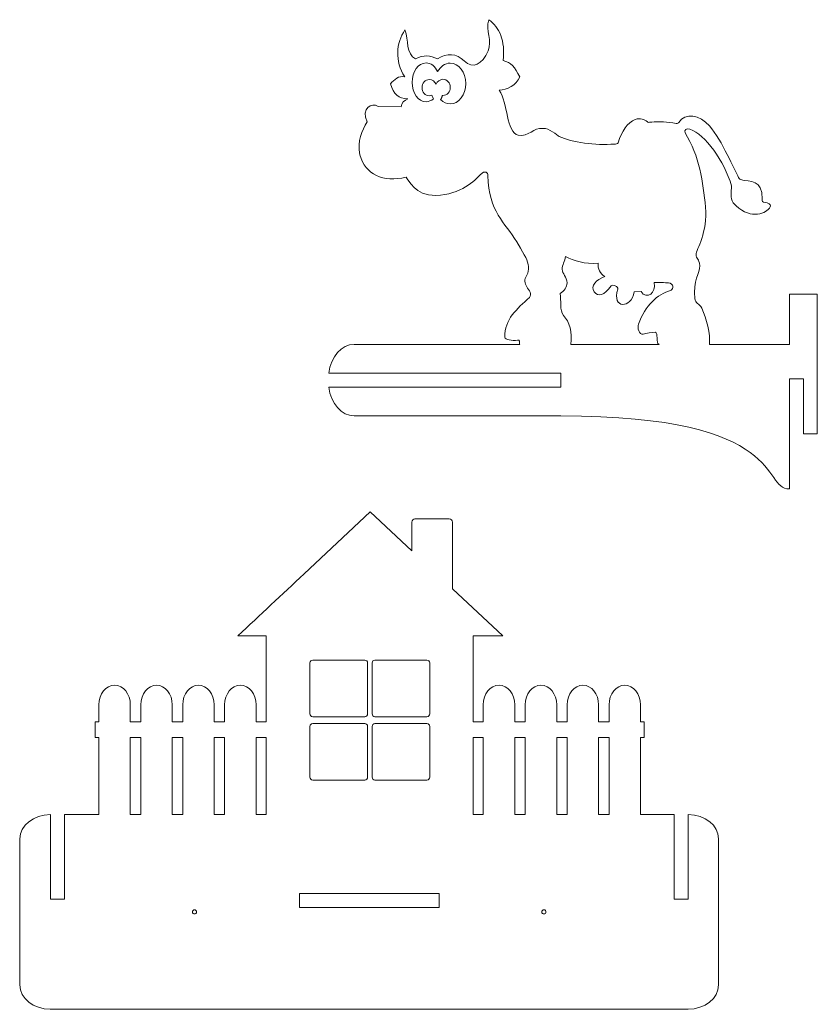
# Model space of a CAD drawing. Header units: millimetres. Extents: x -643 to 461, y -618 to 591.
# Drawn here: x -643 to -73, y -117 to 591 of the extents above; entities that cross this region are included whole.
import ezdxf

# ---------------------------------------------------------------- set-up
doc = ezdxf.new("R2010")
doc.units = ezdxf.units.MM
doc.header["$MEASUREMENT"] = 0
doc.layers.add('layer 1', color=7, linetype='Continuous')

msp = doc.modelspace()

# ---------------------------------------------------------------- linework, layer by layer
at = {"layer": 'layer 1', "color": 141, "lineweight": 9}
for points, knots in [([(-422.2766, 337.8353), (-420.5868, 349.5355), (-413.0919, 358.4214), (-404.1708, 358.4214), (-404.1708, 358.4214), (-404.1708, 358.4214), (-285.457, 358.4214), (-285.457, 358.4214), (-285.457, 358.4214), (-286.0891, 358.6561), (-285.8666, 359.9016), (-285.849, 360.7381), (-285.849, 360.7381), (-285.8393, 361.2142), (-286.2566, 361.5859), (-287.1093, 361.3952), (-287.1093, 361.3952), (-291.2962, 360.8394), (-296.0768, 361.8446), (-296.1652, 363.5618), (-296.1652, 363.5618), (-296.821, 376.2875), (-287.5277, 383.7595), (-278.6341, 392.0206), (-278.6341, 392.0206), (-277.6525, 392.9325), (-277.8225, 394.6088), (-278.0821, 395.6458), (-278.0821, 395.6458), (-279.7976, 398.2676), (-281.7518, 400.6277), (-281.9091, 403.6398), (-281.9091, 403.6398), (-282.0665, 406.6518), (-279.5953, 407.6417), (-279.3894, 412.3133), (-279.3894, 412.3133), (-279.1833, 416.9849), (-280.7295, 419.9314), (-285.133, 427.2615), (-285.133, 427.2615), (-285.133, 427.2615), (-287.7684, 431.6477), (-287.7684, 431.6477), (-287.7684, 431.6477), (-296.2762, 445.8083), (-307.6818, 453.0923), (-308.4221, 479.175), (-308.4221, 479.175), (-308.3365, 481.0009), (-310.1938, 483.503), (-313.8344, 479.7525), (-313.8344, 479.7525), (-317.475, 476.0019), (-327.5309, 465.5546), (-345.6796, 464.8788), (-345.6796, 464.8788), (-360.9096, 464.5242), (-364.774, 476.1844), (-366.9808, 477.9453), (-366.9808, 477.9453), (-383.2743, 474.1321), (-396.0842, 479.8041), (-399.9895, 493.9928), (-399.9895, 493.9928), (-401.8542, 504.1327), (-398.6213, 511.1749), (-394.8075, 517.5724), (-394.8075, 517.5724), (-399.373, 527.102), (-391.3744, 531.839), (-386.873, 528.6754), (-386.873, 528.6754), (-386.873, 528.6754), (-370.5109, 528.2826), (-370.5109, 528.2826), (-370.5109, 528.2826), (-370.1558, 531.308), (-368.1679, 532.925), (-365.6998, 533.9974), (-365.6998, 533.9974), (-372.4132, 534.2145), (-375.7714, 537.3996), (-378.0976, 544.8434), (-378.0976, 544.8434), (-375.6045, 547.7154), (-371.9501, 550.7815), (-367.9089, 549.8471), (-367.9089, 549.8471), (-375.1008, 561.0046), (-374.1328, 573.9755), (-367.725, 583.3201), (-367.725, 583.3201), (-365.2151, 576.1411), (-366.9797, 566.1125), (-360.1957, 562.5603), (-360.1957, 562.5603), (-354.6593, 565.669), (-349.3822, 565.2804), (-344.3641, 562.5603), (-344.3641, 562.5603), (-338.0455, 567.2874), (-330.4364, 566.4012), (-325.4082, 561.2565), (-325.4082, 561.2565), (-318.9921, 554.8188), (-312.3824, 558.8342), (-308.2892, 568.27), (-308.2892, 568.27), (-305.1481, 575.6454), (-310.0725, 582.8273), (-307.7702, 590.5898), (-307.7702, 590.5898), (-300.2431, 585.3308), (-295.8583, 575.8304), (-297.449, 561.3918), (-297.449, 561.3918), (-291.7556, 560.2112), (-289.0876, 556.941), (-285.5877, 549.7134), (-285.5877, 549.7134), (-287.9686, 543.6198), (-294.8835, 540.5054), (-300.2436, 540.2406), (-300.2436, 540.2406), (-293.9255, 531.0547), (-295.379, 510.2114), (-286.7294, 508.0204), (-286.7294, 508.0204), (-279.156, 506.6), (-275.6024, 513.8945), (-269.065, 512.8626), (-269.065, 512.8626), (-264.3498, 513.2053), (-259.1668, 507.9879), (-257.363, 507.1156), (-257.363, 507.1156), (-248.3173, 502.7394), (-231.4949, 500.7033), (-217.789, 501.6602), (-217.789, 501.6602), (-217.0912, 501.709), (-215.4608, 501.6993), (-215.1684, 502.6314), (-215.1684, 502.6314), (-212.6246, 510.7414), (-208.7217, 517.2431), (-202.9536, 519.3437), (-202.9536, 519.3437), (-199.6199, 520.5812), (-196.1871, 519.2185), (-194.3145, 517.6919), (-194.3145, 517.6919), (-194.0999, 517.517), (-193.9459, 517.3555), (-193.5955, 517.2173), (-193.5955, 517.2173), (-193.241, 517.1385), (-188.9981, 517.5896), (-188.6636, 517.6112), (-188.6636, 517.6112), (-186.9496, 517.722), (-179.614, 517.8028), (-173.7316, 516.4627), (-173.7316, 516.4627), (-172.6575, 516.26), (-172.0195, 516.7598), (-171.7691, 517.1676), (-171.7691, 517.1676), (-167.2117, 524.5845), (-157.0624, 522.7066), (-149.7194, 514.7711), (-149.7194, 514.7711), (-140.8403, 503.9186), (-131.8892, 483.2152), (-128.9736, 477.6571), (-128.9736, 477.6571), (-128.5248, 476.9445), (-128.3344, 476.4703), (-127.5632, 476.2595), (-127.5632, 476.2595), (-120.7078, 474.3878), (-111.9285, 476.8976), (-112.1074, 462.217), (-112.1074, 462.217), (-112.1141, 461.6678), (-112.286, 460.399), (-111.2193, 460.1475), (-111.2193, 460.1475), (-110.1524, 459.8961), (-106.7939, 459.4119), (-106.4009, 458.3327), (-106.4009, 458.3327), (-106.008, 457.2535), (-106.5686, 456.2354), (-106.9779, 455.7321), (-106.9779, 455.7321), (-110.7582, 451.0821), (-121.7492, 447.5829), (-132.945, 459.703), (-132.945, 459.703), (-135.2917, 463.085), (-134.1566, 467.5778), (-134.0692, 471.7542), (-134.0692, 471.7542), (-139.3261, 489.4741), (-152.7525, 508.6657), (-163.8904, 512.2991), (-163.8904, 512.2991), (-166.7806, 513.3128), (-167.7446, 511.7279), (-167.3198, 509.6808), (-167.3198, 509.6808), (-157.0016, 493.4086), (-154.4995, 474.3563), (-152.6876, 456.5857), (-152.6876, 456.5857), (-150.8756, 438.8151), (-159.4387, 425.9811), (-159.4331, 422.7103), (-159.4331, 422.7103), (-159.4272, 419.4397), (-157.1248, 419.8493), (-156.8453, 414.6926), (-156.8453, 414.6926), (-156.5658, 409.5359), (-161.8563, 403.9046), (-160.3411, 391.1632), (-160.3411, 391.1632), (-160.0041, 387.8074), (-157.0637, 387.7381), (-155.4205, 384.1968), (-155.4205, 384.1968), (-152.0623, 376.9609), (-149.0996, 365.881), (-149.8699, 358.4214), (-149.8699, 358.4214), (-149.8699, 358.4214), (-92.6614, 358.4214), (-92.6614, 358.4214), (-92.6614, 358.4214), (-92.6614, 358.4214), (-92.6614, 394.2055), (-92.6614, 394.2055), (-92.6614, 394.2055), (-92.6614, 394.2055), (-72.7646, 394.2055), (-72.7646, 394.2055), (-72.7646, 394.2055), (-72.7646, 394.2055), (-72.7646, 294.3487), (-72.7646, 294.3487), (-72.7646, 294.3487), (-72.7646, 294.3487), (-82.6683, 294.3487), (-82.6683, 294.3487), (-82.6683, 294.3487), (-82.6683, 294.3487), (-82.6683, 333.685), (-82.6683, 333.685), (-82.6683, 333.685), (-82.6683, 333.685), (-92.6682, 333.685), (-92.6682, 333.685), (-92.6682, 333.685), (-92.6682, 333.685), (-92.6682, 254.9792), (-92.6682, 254.9792), (-92.6682, 254.9792), (-113.2565, 254.9109), (-92.6682, 307.2494), (-256.1254, 307.2494), (-256.1254, 307.2494), (-256.1254, 307.2494), (-404.1708, 307.2494), (-404.1708, 307.2494), (-404.1708, 307.2494), (-413.0915, 307.2494), (-420.5864, 316.1353), (-422.2765, 327.8353), (-422.2765, 327.8353), (-422.2765, 327.8353), (-256.1254, 327.8353), (-256.1254, 327.8353), (-256.1254, 327.8353), (-256.1254, 327.8353), (-256.1254, 337.8353), (-256.1254, 337.8353), (-256.1254, 337.8353), (-256.1254, 337.8353), (-422.2766, 337.8353), (-422.2766, 337.8353)], [0, 0, 0, 0, 0.01351351, 0.01351351, 0.01351351, 0.01351351, 0.02702703, 0.02702703, 0.02702703, 0.02702703, 0.04054054, 0.04054054, 0.04054054, 0.04054054, 0.05405405, 0.05405405, 0.05405405, 0.05405405, 0.06756757, 0.06756757, 0.06756757, 0.06756757, 0.08108108, 0.08108108, 0.08108108, 0.08108108, 0.09459459, 0.09459459, 0.09459459, 0.09459459, 0.10810811, 0.10810811, 0.10810811, 0.10810811, 0.12162162, 0.12162162, 0.12162162, 0.12162162, 0.13513514, 0.13513514, 0.13513514, 0.13513514, 0.14864865, 0.14864865, 0.14864865, 0.14864865, 0.16216216, 0.16216216, 0.16216216, 0.16216216, 0.17567568, 0.17567568, 0.17567568, 0.17567568, 0.18918919, 0.18918919, 0.18918919, 0.18918919, 0.2027027, 0.2027027, 0.2027027, 0.2027027, 0.21621622, 0.21621622, 0.21621622, 0.21621622, 0.22972973, 0.22972973, 0.22972973, 0.22972973, 0.24324324, 0.24324324, 0.24324324, 0.24324324, 0.25675676, 0.25675676, 0.25675676, 0.25675676, 0.27027027, 0.27027027, 0.27027027, 0.27027027, 0.28378378, 0.28378378, 0.28378378, 0.28378378, 0.2972973, 0.2972973, 0.2972973, 0.2972973, 0.31081081, 0.31081081, 0.31081081, 0.31081081, 0.32432432, 0.32432432, 0.32432432, 0.32432432, 0.33783784, 0.33783784, 0.33783784, 0.33783784, 0.35135135, 0.35135135, 0.35135135, 0.35135135, 0.36486486, 0.36486486, 0.36486486, 0.36486486, 0.37837838, 0.37837838, 0.37837838, 0.37837838, 0.39189189, 0.39189189, 0.39189189, 0.39189189, 0.40540541, 0.40540541, 0.40540541, 0.40540541, 0.41891892, 0.41891892, 0.41891892, 0.41891892, 0.43243243, 0.43243243, 0.43243243, 0.43243243, 0.44594595, 0.44594595, 0.44594595, 0.44594595, 0.45945946, 0.45945946, 0.45945946, 0.45945946, 0.47297297, 0.47297297, 0.47297297, 0.47297297, 0.48648649, 0.48648649, 0.48648649, 0.48648649, 0.5, 0.5, 0.5, 0.5, 0.51351351, 0.51351351, 0.51351351, 0.51351351, 0.52702703, 0.52702703, 0.52702703, 0.52702703, 0.54054054, 0.54054054, 0.54054054, 0.54054054, 0.55405405, 0.55405405, 0.55405405, 0.55405405, 0.56756757, 0.56756757, 0.56756757, 0.56756757, 0.58108108, 0.58108108, 0.58108108, 0.58108108, 0.59459459, 0.59459459, 0.59459459, 0.59459459, 0.60810811, 0.60810811, 0.60810811, 0.60810811, 0.62162162, 0.62162162, 0.62162162, 0.62162162, 0.63513514, 0.63513514, 0.63513514, 0.63513514, 0.64864865, 0.64864865, 0.64864865, 0.64864865, 0.66216216, 0.66216216, 0.66216216, 0.66216216, 0.67567568, 0.67567568, 0.67567568, 0.67567568, 0.68918919, 0.68918919, 0.68918919, 0.68918919, 0.7027027, 0.7027027, 0.7027027, 0.7027027, 0.71621622, 0.71621622, 0.71621622, 0.71621622, 0.72972973, 0.72972973, 0.72972973, 0.72972973, 0.74324324, 0.74324324, 0.74324324, 0.74324324, 0.75675676, 0.75675676, 0.75675676, 0.75675676, 0.77027027, 0.77027027, 0.77027027, 0.77027027, 0.78378378, 0.78378378, 0.78378378, 0.78378378, 0.7972973, 0.7972973, 0.7972973, 0.7972973, 0.81081081, 0.81081081, 0.81081081, 0.81081081, 0.82432432, 0.82432432, 0.82432432, 0.82432432, 0.83783784, 0.83783784, 0.83783784, 0.83783784, 0.85135135, 0.85135135, 0.85135135, 0.85135135, 0.86486486, 0.86486486, 0.86486486, 0.86486486, 0.87837838, 0.87837838, 0.87837838, 0.87837838, 0.89189189, 0.89189189, 0.89189189, 0.89189189, 0.90540541, 0.90540541, 0.90540541, 0.90540541, 0.91891892, 0.91891892, 0.91891892, 0.91891892, 0.93243243, 0.93243243, 0.93243243, 0.93243243, 0.94594595, 0.94594595, 0.94594595, 0.94594595, 0.95945946, 0.95945946, 0.95945946, 0.95945946, 0.97297297, 0.97297297, 0.97297297, 0.97297297, 1, 1, 1, 1]), ([(-342.263, 533.51), (-340.3636, 531.5489), (-337.9719, 530.377), (-335.3661, 530.377), (-335.3661, 530.377), (-329.2128, 530.377), (-324.22, 536.9125), (-324.22, 544.9647), (-324.22, 544.9647), (-324.22, 553.0203), (-329.2128, 559.5525), (-335.3661, 559.5525), (-335.3661, 559.5525), (-339.0813, 559.5525), (-342.3706, 557.1728), (-344.3961, 553.5154), (-344.3961, 553.5154), (-346.1719, 557.255), (-349.2068, 559.7179), (-352.6528, 559.7179), (-352.6528, 559.7179), (-358.1251, 559.7179), (-362.56, 553.504), (-362.56, 545.8428), (-362.56, 545.8428), (-362.56, 538.1778), (-358.1251, 531.9642), (-352.6528, 531.9642), (-352.6528, 531.9642), (-350.701, 531.9642), (-348.8784, 532.7582), (-347.3466, 534.1228), (-347.3466, 534.1228), (-347.4868, 534.3894), (-347.6147, 534.649), (-347.729, 534.8861), (-347.729, 534.8861), (-347.729, 534.8861), (-347.7356, 534.8947), (-347.7356, 534.8947), (-347.7356, 534.8947), (-347.7356, 534.8947), (-347.8795, 535.1905), (-347.8795, 535.1905), (-347.8795, 535.1905), (-347.8795, 535.1905), (-347.8795, 535.192), (-347.8795, 535.192), (-347.8795, 535.192), (-347.8795, 535.192), (-347.8866, 535.2096), (-347.8866, 535.2096), (-347.8866, 535.2096), (-347.8866, 535.2096), (-347.8909, 535.2163), (-347.8909, 535.2163), (-347.8909, 535.2163), (-347.8909, 535.2163), (-347.9163, 535.2703), (-347.9163, 535.2703), (-347.9163, 535.2703), (-347.9163, 535.2703), (-347.9555, 535.3444), (-347.9555, 535.3444), (-347.9555, 535.3444), (-347.9555, 535.3444), (-347.9622, 535.3664), (-347.9622, 535.3664), (-347.9622, 535.3664), (-347.9622, 535.3664), (-347.9651, 535.3673), (-347.9651, 535.3673), (-347.9651, 535.3673), (-347.9651, 535.3673), (-347.9793, 535.3932), (-347.9793, 535.3932), (-347.9793, 535.3932), (-347.9793, 535.3932), (-347.9933, 535.4185), (-347.9933, 535.4185), (-347.9933, 535.4185), (-347.9933, 535.4185), (-348.0023, 535.4357), (-348.0023, 535.4357), (-348.0023, 535.4357), (-348.0023, 535.4357), (-348.011, 535.4557), (-348.011, 535.4557), (-348.011, 535.4557), (-348.011, 535.4557), (-348.0215, 535.4705), (-348.0215, 535.4705), (-348.0215, 535.4705), (-348.0215, 535.4705), (-348.0316, 535.4882), (-348.0316, 535.4882), (-348.0316, 535.4882), (-348.0316, 535.4882), (-348.0412, 535.5064), (-348.0412, 535.5064), (-348.0412, 535.5064), (-348.0412, 535.5064), (-348.0503, 535.5207), (-348.0503, 535.5207), (-348.0503, 535.5207), (-348.1242, 535.6575), (-348.2892, 536.0651), (-348.4956, 536.5957), (-348.4956, 536.5957), (-349.0434, 536.382), (-349.638, 536.2645), (-350.253, 536.2645), (-350.253, 536.2645), (-353.1619, 536.2645), (-355.5216, 538.855), (-355.5216, 542.0497), (-355.5216, 542.0497), (-355.5216, 545.2434), (-353.1619, 547.833), (-350.253, 547.833), (-350.253, 547.833), (-348.1114, 547.833), (-346.2683, 546.4317), (-345.442, 544.419), (-345.442, 544.419), (-344.6523, 546.5219), (-342.7697, 548.0003), (-340.5706, 548.0003), (-340.5706, 548.0003), (-337.6569, 548.0003), (-335.2953, 545.4093), (-335.2953, 542.2165), (-335.2953, 542.2165), (-335.2953, 539.0213), (-337.6569, 536.4327), (-340.5706, 536.4327), (-340.5706, 536.4327), (-340.7508, 536.4327), (-340.9329, 536.4437), (-341.1115, 536.4642), (-341.1115, 536.4642), (-341.1383, 536.2549), (-341.1574, 536.1196), (-341.1574, 536.101), (-341.1574, 536.101), (-341.1574, 536.101), (-341.1574, 536.0337), (-341.1574, 536.0337), (-341.1574, 536.0337), (-341.1574, 536.0337), (-341.1604, 536.0322), (-341.1604, 536.0322), (-341.1604, 536.0322), (-341.1604, 536.0322), (-341.1617, 535.969), (-341.1617, 535.969), (-341.1617, 535.969), (-341.1617, 535.969), (-341.1623, 535.9567), (-341.1623, 535.9567), (-341.1623, 535.9567), (-341.1623, 535.9567), (-341.1677, 535.8969), (-341.1677, 535.8969), (-341.1677, 535.8969), (-341.1677, 535.8969), (-341.169, 535.8821), (-341.169, 535.8821), (-341.169, 535.8821), (-341.169, 535.8821), (-341.1766, 535.8248), (-341.1766, 535.8248), (-341.1766, 535.8248), (-341.1766, 535.8248), (-341.1809, 535.8032), (-341.1809, 535.8032), (-341.1809, 535.8032), (-341.19, 535.7512), (-341.1962, 535.6976), (-341.2095, 535.6421), (-341.2095, 535.6421), (-341.2095, 535.6421), (-341.2106, 535.6364), (-341.2106, 535.6364), (-341.2106, 535.6364), (-341.2106, 535.6364), (-341.2298, 535.568), (-341.2298, 535.568), (-341.2298, 535.568), (-341.2298, 535.568), (-341.2298, 535.5607), (-341.2298, 535.5607), (-341.2298, 535.5607), (-341.2298, 535.5607), (-341.2387, 535.5207), (-341.2387, 535.5207), (-341.2387, 535.5207), (-341.2387, 535.5207), (-341.2717, 535.4041), (-341.2717, 535.4041), (-341.2717, 535.4041), (-341.2717, 535.4041), (-341.276, 535.3907), (-341.276, 535.3907), (-341.276, 535.3907), (-341.276, 535.3907), (-341.2846, 535.3645), (-341.2846, 535.3645), (-341.2846, 535.3645), (-341.2846, 535.3645), (-341.3028, 535.3062), (-341.3028, 535.3062), (-341.3028, 535.3062), (-341.3028, 535.3062), (-341.3099, 535.2818), (-341.3099, 535.2818), (-341.3099, 535.2818), (-341.3099, 535.2818), (-341.332, 535.2216), (-341.332, 535.2216), (-341.332, 535.2216), (-341.332, 535.2216), (-341.332, 535.2182), (-341.332, 535.2182), (-341.332, 535.2182), (-341.332, 535.2182), (-341.3382, 535.2), (-341.3382, 535.2), (-341.3382, 535.2), (-341.3382, 535.2), (-341.3521, 535.1609), (-341.3521, 535.1609), (-341.3521, 535.1609), (-341.3521, 535.1609), (-341.3641, 535.1279), (-341.3641, 535.1279), (-341.3641, 535.1279), (-341.3641, 535.1279), (-341.3673, 535.1193), (-341.3673, 535.1193), (-341.3673, 535.1193), (-341.3673, 535.1193), (-341.3841, 535.0753), (-341.3841, 535.0753), (-341.3841, 535.0753), (-341.3841, 535.0753), (-341.3965, 535.0404), (-341.3965, 535.0404), (-341.3965, 535.0404), (-341.3965, 535.0404), (-341.3998, 535.0352), (-341.3998, 535.0352), (-341.3998, 535.0352), (-341.3998, 535.0352), (-341.4017, 535.0241), (-341.4017, 535.0241), (-341.4017, 535.0241), (-341.4017, 535.0241), (-341.4343, 534.952), (-341.4343, 534.952), (-341.4343, 534.952), (-341.4343, 534.952), (-341.4343, 534.95), (-341.4343, 534.95), (-341.4343, 534.95), (-341.4343, 534.95), (-341.4509, 534.9095), (-341.4509, 534.9095), (-341.4509, 534.9095), (-341.4509, 534.9095), (-341.4509, 534.9084), (-341.4509, 534.9084), (-341.4509, 534.9084), (-341.4509, 534.9084), (-341.4858, 534.8349), (-341.4858, 534.8349), (-341.4858, 534.8349), (-341.4858, 534.8349), (-341.5265, 534.7427), (-341.5265, 534.7427), (-341.5265, 534.7427), (-341.5265, 534.7427), (-341.5457, 534.6977), (-341.5457, 534.6977), (-341.5457, 534.6977), (-341.5457, 534.6977), (-341.5566, 534.6763), (-341.5566, 534.6763), (-341.5566, 534.6763), (-341.5566, 534.6763), (-341.5686, 534.657), (-341.5686, 534.657), (-341.5686, 534.657), (-341.5686, 534.657), (-341.5873, 534.6127), (-341.5873, 534.6127), (-341.5873, 534.6127), (-341.5873, 534.6127), (-341.603, 534.5849), (-341.603, 534.5849), (-341.603, 534.5849), (-341.603, 534.5849), (-341.6102, 534.5715), (-341.6102, 534.5715), (-341.6102, 534.5715), (-341.6102, 534.5715), (-341.6311, 534.5266), (-341.6311, 534.5266), (-341.6311, 534.5266), (-341.6311, 534.5266), (-341.6474, 534.4945), (-341.6474, 534.4945), (-341.6474, 534.4945), (-341.6474, 534.4945), (-341.6522, 534.4845), (-341.6522, 534.4845), (-341.6522, 534.4845), (-341.6522, 534.4845), (-341.6762, 534.4401), (-341.6762, 534.4401), (-341.6762, 534.4401), (-341.6762, 534.4401), (-341.6991, 534.4009), (-341.6991, 534.4009), (-341.6991, 534.4009), (-341.6991, 534.4009), (-341.7018, 534.3976), (-341.7018, 534.3976), (-341.7018, 534.3976), (-341.7018, 534.3976), (-341.7221, 534.3551), (-341.7221, 534.3551), (-341.7221, 534.3551), (-341.7611, 534.2819), (-341.8057, 534.2106), (-341.8449, 534.1404), (-341.8449, 534.1404), (-341.8449, 534.1404), (-341.8548, 534.128), (-341.8548, 534.128), (-341.8548, 534.128), (-341.9614, 533.9464), (-342.078, 533.7681), (-342.201, 533.5926), (-342.201, 533.5926), (-342.201, 533.5926), (-342.2075, 533.5864), (-342.2075, 533.5864), (-342.2075, 533.5864), (-342.2075, 533.5864), (-342.2329, 533.5521), (-342.2329, 533.5521), (-342.2329, 533.5521), (-342.2329, 533.5521), (-342.263, 533.51), (-342.263, 533.51)], [0, 0, 0, 0, 0.01111111, 0.01111111, 0.01111111, 0.01111111, 0.02222222, 0.02222222, 0.02222222, 0.02222222, 0.03333333, 0.03333333, 0.03333333, 0.03333333, 0.04444444, 0.04444444, 0.04444444, 0.04444444, 0.05555556, 0.05555556, 0.05555556, 0.05555556, 0.06666667, 0.06666667, 0.06666667, 0.06666667, 0.07777778, 0.07777778, 0.07777778, 0.07777778, 0.08888889, 0.08888889, 0.08888889, 0.08888889, 0.1, 0.1, 0.1, 0.1, 0.11111111, 0.11111111, 0.11111111, 0.11111111, 0.12222222, 0.12222222, 0.12222222, 0.12222222, 0.13333333, 0.13333333, 0.13333333, 0.13333333, 0.14444444, 0.14444444, 0.14444444, 0.14444444, 0.15555556, 0.15555556, 0.15555556, 0.15555556, 0.16666667, 0.16666667, 0.16666667, 0.16666667, 0.17777778, 0.17777778, 0.17777778, 0.17777778, 0.18888889, 0.18888889, 0.18888889, 0.18888889, 0.2, 0.2, 0.2, 0.2, 0.21111111, 0.21111111, 0.21111111, 0.21111111, 0.22222222, 0.22222222, 0.22222222, 0.22222222, 0.23333333, 0.23333333, 0.23333333, 0.23333333, 0.24444444, 0.24444444, 0.24444444, 0.24444444, 0.25555556, 0.25555556, 0.25555556, 0.25555556, 0.26666667, 0.26666667, 0.26666667, 0.26666667, 0.27777778, 0.27777778, 0.27777778, 0.27777778, 0.28888889, 0.28888889, 0.28888889, 0.28888889, 0.3, 0.3, 0.3, 0.3, 0.31111111, 0.31111111, 0.31111111, 0.31111111, 0.32222222, 0.32222222, 0.32222222, 0.32222222, 0.33333333, 0.33333333, 0.33333333, 0.33333333, 0.34444444, 0.34444444, 0.34444444, 0.34444444, 0.35555556, 0.35555556, 0.35555556, 0.35555556, 0.36666667, 0.36666667, 0.36666667, 0.36666667, 0.37777778, 0.37777778, 0.37777778, 0.37777778, 0.38888889, 0.38888889, 0.38888889, 0.38888889, 0.4, 0.4, 0.4, 0.4, 0.41111111, 0.41111111, 0.41111111, 0.41111111, 0.42222222, 0.42222222, 0.42222222, 0.42222222, 0.43333333, 0.43333333, 0.43333333, 0.43333333, 0.44444444, 0.44444444, 0.44444444, 0.44444444, 0.45555556, 0.45555556, 0.45555556, 0.45555556, 0.46666667, 0.46666667, 0.46666667, 0.46666667, 0.47777778, 0.47777778, 0.47777778, 0.47777778, 0.48888889, 0.48888889, 0.48888889, 0.48888889, 0.5, 0.5, 0.5, 0.5, 0.51111111, 0.51111111, 0.51111111, 0.51111111, 0.52222222, 0.52222222, 0.52222222, 0.52222222, 0.53333333, 0.53333333, 0.53333333, 0.53333333, 0.54444444, 0.54444444, 0.54444444, 0.54444444, 0.55555556, 0.55555556, 0.55555556, 0.55555556, 0.56666667, 0.56666667, 0.56666667, 0.56666667, 0.57777778, 0.57777778, 0.57777778, 0.57777778, 0.58888889, 0.58888889, 0.58888889, 0.58888889, 0.6, 0.6, 0.6, 0.6, 0.61111111, 0.61111111, 0.61111111, 0.61111111, 0.62222222, 0.62222222, 0.62222222, 0.62222222, 0.63333333, 0.63333333, 0.63333333, 0.63333333, 0.64444444, 0.64444444, 0.64444444, 0.64444444, 0.65555556, 0.65555556, 0.65555556, 0.65555556, 0.66666667, 0.66666667, 0.66666667, 0.66666667, 0.67777778, 0.67777778, 0.67777778, 0.67777778, 0.68888889, 0.68888889, 0.68888889, 0.68888889, 0.7, 0.7, 0.7, 0.7, 0.71111111, 0.71111111, 0.71111111, 0.71111111, 0.72222222, 0.72222222, 0.72222222, 0.72222222, 0.73333333, 0.73333333, 0.73333333, 0.73333333, 0.74444444, 0.74444444, 0.74444444, 0.74444444, 0.75555556, 0.75555556, 0.75555556, 0.75555556, 0.76666667, 0.76666667, 0.76666667, 0.76666667, 0.77777778, 0.77777778, 0.77777778, 0.77777778, 0.78888889, 0.78888889, 0.78888889, 0.78888889, 0.8, 0.8, 0.8, 0.8, 0.81111111, 0.81111111, 0.81111111, 0.81111111, 0.82222222, 0.82222222, 0.82222222, 0.82222222, 0.83333333, 0.83333333, 0.83333333, 0.83333333, 0.84444444, 0.84444444, 0.84444444, 0.84444444, 0.85555556, 0.85555556, 0.85555556, 0.85555556, 0.86666667, 0.86666667, 0.86666667, 0.86666667, 0.87777778, 0.87777778, 0.87777778, 0.87777778, 0.88888889, 0.88888889, 0.88888889, 0.88888889, 0.9, 0.9, 0.9, 0.9, 0.91111111, 0.91111111, 0.91111111, 0.91111111, 0.92222222, 0.92222222, 0.92222222, 0.92222222, 0.93333333, 0.93333333, 0.93333333, 0.93333333, 0.94444444, 0.94444444, 0.94444444, 0.94444444, 0.95555556, 0.95555556, 0.95555556, 0.95555556, 0.96666667, 0.96666667, 0.96666667, 0.96666667, 0.97777778, 0.97777778, 0.97777778, 0.97777778, 1, 1, 1, 1]), ([(-203.8255, 395.9604), (-205.5656, 383.6983), (-219.9528, 383.6954), (-215.4982, 397.888), (-215.4982, 397.888), (-215.0115, 399.8276), (-218.9991, 401.5965), (-220.2285, 400.219), (-220.2285, 400.219), (-225.1853, 393.6599), (-229.3321, 391.814), (-232.3815, 396.0656), (-232.3815, 396.0656), (-235.2508, 400.0656), (-230.9988, 404.5981), (-224.7203, 406.9645), (-224.7203, 406.9645), (-228.0837, 408.9418), (-229.8335, 412.5322), (-229.5831, 416.3807), (-229.5831, 416.3807), (-238.9238, 415.7479), (-246.716, 418.1478), (-252.9591, 421.2568), (-252.9591, 421.2568), (-253.0322, 417.6909), (-255.4646, 415.3789), (-255.302, 411.963), (-255.302, 411.963), (-255.172, 409.2338), (-251.8642, 406.454), (-251.7734, 402.4888), (-251.7734, 402.4888), (-251.6992, 399.2396), (-253.9141, 396.6113), (-256.596, 394.7602), (-256.596, 394.7602), (-255.8316, 389.561), (-257.2689, 382.9364), (-254.3022, 379.1615), (-254.3022, 379.1615), (-250.0214, 374.4099), (-247.8445, 367.0394), (-249.0945, 358.4214), (-249.0945, 358.4214), (-249.0945, 358.4214), (-185.898, 358.4214), (-185.898, 358.4214), (-185.898, 358.4214), (-188.6268, 359.1334), (-186.1648, 367.0229), (-188.6649, 367.1026), (-188.6649, 367.1026), (-190.9874, 367.1026), (-195.0815, 366.0607), (-197.3743, 365.8122), (-197.3743, 365.8122), (-200.0892, 365.1238), (-201.6425, 370.4364), (-200.679, 372.8453), (-200.679, 372.8453), (-195.5991, 386.5011), (-187.5514, 393.8976), (-177.3741, 397.2289), (-177.3741, 397.2289), (-175.3075, 397.8885), (-175.4513, 402.0535), (-179.0723, 402.3876), (-179.0723, 402.3876), (-182.0466, 402.6618), (-185.6418, 402.5906), (-189.5182, 402.5725), (-189.5182, 402.5725), (-187.474, 395.1794), (-194.8503, 389.8956), (-198.8063, 396.3102), (-198.8063, 396.3102), (-198.8063, 396.3102), (-203.8255, 395.9604), (-203.8255, 395.9604)], [0, 0, 0, 0, 0.04761905, 0.04761905, 0.04761905, 0.04761905, 0.0952381, 0.0952381, 0.0952381, 0.0952381, 0.14285714, 0.14285714, 0.14285714, 0.14285714, 0.19047619, 0.19047619, 0.19047619, 0.19047619, 0.23809524, 0.23809524, 0.23809524, 0.23809524, 0.28571429, 0.28571429, 0.28571429, 0.28571429, 0.33333333, 0.33333333, 0.33333333, 0.33333333, 0.38095238, 0.38095238, 0.38095238, 0.38095238, 0.42857143, 0.42857143, 0.42857143, 0.42857143, 0.47619048, 0.47619048, 0.47619048, 0.47619048, 0.52380952, 0.52380952, 0.52380952, 0.52380952, 0.57142857, 0.57142857, 0.57142857, 0.57142857, 0.61904762, 0.61904762, 0.61904762, 0.61904762, 0.66666667, 0.66666667, 0.66666667, 0.66666667, 0.71428571, 0.71428571, 0.71428571, 0.71428571, 0.76190476, 0.76190476, 0.76190476, 0.76190476, 0.80952381, 0.80952381, 0.80952381, 0.80952381, 0.85714286, 0.85714286, 0.85714286, 0.85714286, 0.9047619, 0.9047619, 0.9047619, 0.9047619, 1, 1, 1, 1])]:
    msp.add_open_spline(points, degree=3, knots=knots, dxfattribs=at)
at = {"layer": 'layer 1', "color": 250, "lineweight": 9}
for points, knots in [([(-621.4244, 22.0459), (-621.4244, 22.0459), (-621.4244, -38.4746), (-621.4244, -38.4746), (-621.4244, -38.4746), (-621.4244, -38.4746), (-611.4243, -38.4746), (-611.4243, -38.4746), (-611.4243, -38.4746), (-611.4243, -38.4746), (-611.4243, 22.0459), (-611.4243, 22.0459), (-611.4243, 22.0459), (-611.4243, 22.0459), (-586.7422, 22.046), (-586.7422, 22.046), (-586.7422, 22.046), (-586.7422, 22.046), (-586.7422, 77.0802), (-586.7422, 77.0802), (-586.7422, 77.0802), (-586.7422, 77.0802), (-589.383, 77.0802), (-589.383, 77.0802), (-589.383, 77.0802), (-589.383, 77.0802), (-589.383, 88.4972), (-589.383, 88.4972), (-589.383, 88.4972), (-589.383, 88.4972), (-586.7422, 88.4972), (-586.7422, 88.4972), (-586.7422, 88.4972), (-586.7422, 88.4972), (-586.7422, 100.6166), (-586.7422, 100.6166), (-586.7422, 100.6166), (-586.7422, 108.3038), (-581.6779, 114.5932), (-575.4882, 114.5932), (-575.4882, 114.5932), (-569.2985, 114.5932), (-564.2343, 108.3038), (-564.2343, 100.6166), (-564.2343, 100.6166), (-564.2343, 100.6166), (-564.2343, 88.4972), (-564.2343, 88.4972), (-564.2343, 88.4972), (-564.2343, 88.4972), (-556.7422, 88.4972), (-556.7422, 88.4972), (-556.7422, 88.4972), (-556.7422, 88.4972), (-556.7422, 100.6166), (-556.7422, 100.6166), (-556.7422, 100.6166), (-556.7422, 108.3038), (-551.678, 114.5932), (-545.4883, 114.5932), (-545.4883, 114.5932), (-539.2986, 114.5932), (-534.2343, 108.3038), (-534.2343, 100.6166), (-534.2343, 100.6166), (-534.2343, 100.6166), (-534.2343, 88.4972), (-534.2343, 88.4972), (-534.2343, 88.4972), (-534.2343, 88.4972), (-526.7421, 88.4972), (-526.7421, 88.4972), (-526.7421, 88.4972), (-526.7421, 88.4972), (-526.7421, 100.6166), (-526.7421, 100.6166), (-526.7421, 100.6166), (-526.7421, 108.3038), (-521.678, 114.5932), (-515.4883, 114.5932), (-515.4883, 114.5932), (-509.2986, 114.5932), (-504.2344, 108.3038), (-504.2344, 100.6166), (-504.2344, 100.6166), (-504.2344, 100.6166), (-504.2344, 88.4972), (-504.2344, 88.4972), (-504.2344, 88.4972), (-504.2344, 88.4972), (-496.7421, 88.4972), (-496.7421, 88.4972), (-496.7421, 88.4972), (-496.7421, 88.4972), (-496.7421, 100.6166), (-496.7421, 100.6166), (-496.7421, 100.6166), (-496.7421, 108.3038), (-491.6779, 114.5932), (-485.4882, 114.5932), (-485.4882, 114.5932), (-479.2985, 114.5932), (-474.2343, 108.3038), (-474.2343, 100.6166), (-474.2343, 100.6166), (-474.2343, 100.6166), (-474.2343, 88.4972), (-474.2343, 88.4972), (-474.2343, 88.4972), (-474.2343, 88.4972), (-466.9481, 88.4972), (-466.9481, 88.4972), (-466.9481, 88.4972), (-466.9481, 88.4972), (-466.9481, 149.9168), (-466.9481, 149.9168), (-466.9481, 149.9168), (-466.9481, 149.9168), (-487.2824, 149.9168), (-487.2824, 149.9168), (-487.2824, 149.9168), (-471.489, 164.6889), (-455.6953, 179.461), (-439.9018, 194.2331), (-439.9018, 194.2331), (-439.9018, 194.2331), (-392.5212, 238.5492), (-392.5212, 238.5492), (-392.5212, 238.5492), (-392.5212, 238.5492), (-362.837, 210.7849), (-362.837, 210.7849), (-362.837, 210.7849), (-362.837, 210.7849), (-362.837, 231.2097), (-362.837, 231.2097), (-362.837, 231.2097), (-362.837, 232.4656), (-361.8095, 233.4931), (-360.5537, 233.4931), (-360.5537, 233.4931), (-360.5537, 233.4931), (-336.0887, 233.4931), (-336.0887, 233.4931), (-336.0887, 233.4931), (-334.8328, 233.4931), (-333.8053, 232.4656), (-333.8053, 231.2097), (-333.8053, 231.2097), (-333.8053, 231.2097), (-333.8053, 183.6308), (-333.8053, 183.6308), (-333.8053, 183.6308), (-333.8053, 183.6308), (-297.7602, 149.9168), (-297.7602, 149.9168), (-297.7602, 149.9168), (-297.7602, 149.9168), (-318.8533, 149.9168), (-318.8533, 149.9168), (-318.8533, 149.9168), (-318.8533, 149.9168), (-318.8533, 88.4972), (-318.8533, 88.4972), (-318.8533, 88.4972), (-318.8533, 88.4972), (-311.6769, 88.4972), (-311.6769, 88.4972), (-311.6769, 88.4972), (-311.6769, 88.4972), (-311.6769, 100.6166), (-311.6769, 100.6166), (-311.6769, 100.6166), (-311.6769, 108.3038), (-306.6127, 114.5932), (-300.423, 114.5932), (-300.423, 114.5932), (-294.2333, 114.5932), (-289.1691, 108.3038), (-289.1691, 100.6166), (-289.1691, 100.6166), (-289.1691, 100.6166), (-289.1691, 88.4972), (-289.1691, 88.4972), (-289.1691, 88.4972), (-289.1691, 88.4972), (-281.6768, 88.4972), (-281.6768, 88.4972), (-281.6768, 88.4972), (-281.6768, 88.4972), (-281.6768, 100.6166), (-281.6768, 100.6166), (-281.6768, 100.6166), (-281.6768, 108.3038), (-276.6126, 114.5932), (-270.4229, 114.5932), (-270.4229, 114.5932), (-264.2333, 114.5932), (-259.1691, 108.3038), (-259.1691, 100.6166), (-259.1691, 100.6166), (-259.1691, 100.6166), (-259.1691, 88.4972), (-259.1691, 88.4972), (-259.1691, 88.4972), (-259.1691, 88.4972), (-251.6768, 88.4972), (-251.6768, 88.4972), (-251.6768, 88.4972), (-251.6768, 88.4972), (-251.6768, 100.6166), (-251.6768, 100.6166), (-251.6768, 100.6166), (-251.6768, 108.3038), (-246.6126, 114.5932), (-240.4229, 114.5932), (-240.4229, 114.5932), (-234.2332, 114.5932), (-229.169, 108.3038), (-229.169, 100.6166), (-229.169, 100.6166), (-229.169, 100.6166), (-229.169, 88.4972), (-229.169, 88.4972), (-229.169, 88.4972), (-229.169, 88.4972), (-221.6769, 88.4972), (-221.6769, 88.4972), (-221.6769, 88.4972), (-221.6769, 88.4972), (-221.6769, 100.6166), (-221.6769, 100.6166), (-221.6769, 100.6166), (-221.6769, 108.3038), (-216.6127, 114.5932), (-210.423, 114.5932), (-210.423, 114.5932), (-204.2333, 114.5932), (-199.169, 108.3038), (-199.169, 100.6166), (-199.169, 100.6166), (-199.169, 100.6166), (-199.169, 88.4972), (-199.169, 88.4972), (-199.169, 88.4972), (-199.169, 88.4972), (-196.5282, 88.4972), (-196.5282, 88.4972), (-196.5282, 88.4972), (-196.5282, 88.4972), (-196.5282, 77.0802), (-196.5282, 77.0802), (-196.5282, 77.0802), (-196.5282, 77.0802), (-199.169, 77.0802), (-199.169, 77.0802), (-199.169, 77.0802), (-199.169, 77.0802), (-199.169, 22.0468), (-199.169, 22.0468), (-199.169, 22.0468), (-199.169, 22.0468), (-175.0295, 22.0469), (-175.0295, 22.0469), (-175.0295, 22.0469), (-175.0295, 22.0469), (-175.0295, -38.4736), (-175.0295, -38.4736), (-175.0295, -38.4736), (-175.0295, -38.4736), (-165.0296, -38.4736), (-165.0296, -38.4736), (-165.0296, -38.4736), (-165.0296, -38.4736), (-165.0296, 22.0459), (-165.0296, 22.0459), (-165.0296, 22.0459), (-153.0821, 22.0042), (-143.3233, 14.2263), (-143.3233, 4.7246), (-143.3233, 4.7246), (-143.3233, 4.7246), (-143.3233, -99.8609), (-143.3233, -99.8609), (-143.3233, -99.8609), (-143.3233, -109.3881), (-153.1345, -117.1831), (-165.1258, -117.1831), (-165.1258, -117.1831), (-165.1258, -117.1831), (-621.5207, -117.1831), (-621.5207, -117.1831), (-621.5207, -117.1831), (-633.5121, -117.1831), (-643.3232, -109.3881), (-643.3232, -99.8609), (-643.3232, -99.8609), (-643.3232, -99.8609), (-643.3232, 4.7246), (-643.3232, 4.7246), (-643.3232, 4.7246), (-643.3232, 14.2519), (-633.4159, 22.0459), (-621.4244, 22.0459)], [0, 0, 0, 0, 0.01298701, 0.01298701, 0.01298701, 0.01298701, 0.02597403, 0.02597403, 0.02597403, 0.02597403, 0.03896104, 0.03896104, 0.03896104, 0.03896104, 0.05194805, 0.05194805, 0.05194805, 0.05194805, 0.06493506, 0.06493506, 0.06493506, 0.06493506, 0.07792208, 0.07792208, 0.07792208, 0.07792208, 0.09090909, 0.09090909, 0.09090909, 0.09090909, 0.1038961, 0.1038961, 0.1038961, 0.1038961, 0.11688312, 0.11688312, 0.11688312, 0.11688312, 0.12987013, 0.12987013, 0.12987013, 0.12987013, 0.14285714, 0.14285714, 0.14285714, 0.14285714, 0.15584416, 0.15584416, 0.15584416, 0.15584416, 0.16883117, 0.16883117, 0.16883117, 0.16883117, 0.18181818, 0.18181818, 0.18181818, 0.18181818, 0.19480519, 0.19480519, 0.19480519, 0.19480519, 0.20779221, 0.20779221, 0.20779221, 0.20779221, 0.22077922, 0.22077922, 0.22077922, 0.22077922, 0.23376623, 0.23376623, 0.23376623, 0.23376623, 0.24675325, 0.24675325, 0.24675325, 0.24675325, 0.25974026, 0.25974026, 0.25974026, 0.25974026, 0.27272727, 0.27272727, 0.27272727, 0.27272727, 0.28571429, 0.28571429, 0.28571429, 0.28571429, 0.2987013, 0.2987013, 0.2987013, 0.2987013, 0.31168831, 0.31168831, 0.31168831, 0.31168831, 0.32467532, 0.32467532, 0.32467532, 0.32467532, 0.33766234, 0.33766234, 0.33766234, 0.33766234, 0.35064935, 0.35064935, 0.35064935, 0.35064935, 0.36363636, 0.36363636, 0.36363636, 0.36363636, 0.37662338, 0.37662338, 0.37662338, 0.37662338, 0.38961039, 0.38961039, 0.38961039, 0.38961039, 0.4025974, 0.4025974, 0.4025974, 0.4025974, 0.41558442, 0.41558442, 0.41558442, 0.41558442, 0.42857143, 0.42857143, 0.42857143, 0.42857143, 0.44155844, 0.44155844, 0.44155844, 0.44155844, 0.45454545, 0.45454545, 0.45454545, 0.45454545, 0.46753247, 0.46753247, 0.46753247, 0.46753247, 0.48051948, 0.48051948, 0.48051948, 0.48051948, 0.49350649, 0.49350649, 0.49350649, 0.49350649, 0.50649351, 0.50649351, 0.50649351, 0.50649351, 0.51948052, 0.51948052, 0.51948052, 0.51948052, 0.53246753, 0.53246753, 0.53246753, 0.53246753, 0.54545455, 0.54545455, 0.54545455, 0.54545455, 0.55844156, 0.55844156, 0.55844156, 0.55844156, 0.57142857, 0.57142857, 0.57142857, 0.57142857, 0.58441558, 0.58441558, 0.58441558, 0.58441558, 0.5974026, 0.5974026, 0.5974026, 0.5974026, 0.61038961, 0.61038961, 0.61038961, 0.61038961, 0.62337662, 0.62337662, 0.62337662, 0.62337662, 0.63636364, 0.63636364, 0.63636364, 0.63636364, 0.64935065, 0.64935065, 0.64935065, 0.64935065, 0.66233766, 0.66233766, 0.66233766, 0.66233766, 0.67532468, 0.67532468, 0.67532468, 0.67532468, 0.68831169, 0.68831169, 0.68831169, 0.68831169, 0.7012987, 0.7012987, 0.7012987, 0.7012987, 0.71428571, 0.71428571, 0.71428571, 0.71428571, 0.72727273, 0.72727273, 0.72727273, 0.72727273, 0.74025974, 0.74025974, 0.74025974, 0.74025974, 0.75324675, 0.75324675, 0.75324675, 0.75324675, 0.76623377, 0.76623377, 0.76623377, 0.76623377, 0.77922078, 0.77922078, 0.77922078, 0.77922078, 0.79220779, 0.79220779, 0.79220779, 0.79220779, 0.80519481, 0.80519481, 0.80519481, 0.80519481, 0.81818182, 0.81818182, 0.81818182, 0.81818182, 0.83116883, 0.83116883, 0.83116883, 0.83116883, 0.84415584, 0.84415584, 0.84415584, 0.84415584, 0.85714286, 0.85714286, 0.85714286, 0.85714286, 0.87012987, 0.87012987, 0.87012987, 0.87012987, 0.88311688, 0.88311688, 0.88311688, 0.88311688, 0.8961039, 0.8961039, 0.8961039, 0.8961039, 0.90909091, 0.90909091, 0.90909091, 0.90909091, 0.92207792, 0.92207792, 0.92207792, 0.92207792, 0.93506494, 0.93506494, 0.93506494, 0.93506494, 0.94805195, 0.94805195, 0.94805195, 0.94805195, 0.96103896, 0.96103896, 0.96103896, 0.96103896, 0.97402597, 0.97402597, 0.97402597, 0.97402597, 1, 1, 1, 1]), ([(-394.4785, 94.1074), (-394.4785, 92.9953), (-395.3883, 92.0854), (-396.5004, 92.0854), (-396.5004, 92.0854), (-396.5004, 92.0854), (-433.7207, 92.0854), (-433.7207, 92.0854), (-433.7207, 92.0854), (-434.8328, 92.0854), (-435.7428, 92.9953), (-435.7428, 94.1074), (-435.7428, 94.1074), (-435.7428, 94.1074), (-435.7428, 130.5122), (-435.7428, 130.5122), (-435.7428, 130.5122), (-435.7428, 131.6243), (-434.8328, 132.5342), (-433.7207, 132.5342), (-433.7207, 132.5342), (-433.7207, 132.5342), (-396.5004, 132.5342), (-396.5004, 132.5342), (-396.5004, 132.5342), (-395.3883, 132.5342), (-394.4785, 131.6243), (-394.4785, 130.5122), (-394.4785, 130.5122), (-394.4785, 130.5122), (-394.4785, 94.1074), (-394.4785, 94.1074)], [0, 0, 0, 0, 0.11111111, 0.11111111, 0.11111111, 0.11111111, 0.22222222, 0.22222222, 0.22222222, 0.22222222, 0.33333333, 0.33333333, 0.33333333, 0.33333333, 0.44444444, 0.44444444, 0.44444444, 0.44444444, 0.55555556, 0.55555556, 0.55555556, 0.55555556, 0.66666667, 0.66666667, 0.66666667, 0.66666667, 0.77777778, 0.77777778, 0.77777778, 0.77777778, 1, 1, 1, 1]), ([(-349.9521, 94.1078), (-349.9521, 92.9954), (-350.8621, 92.0854), (-351.9746, 92.0854), (-351.9746, 92.0854), (-351.9746, 92.0854), (-389.1941, 92.0854), (-389.1941, 92.0854), (-389.1941, 92.0854), (-390.3064, 92.0854), (-391.2165, 92.9954), (-391.2165, 94.1078), (-391.2165, 94.1078), (-391.2165, 94.1078), (-391.2165, 130.5118), (-391.2165, 130.5118), (-391.2165, 130.5118), (-391.2165, 131.6242), (-390.3064, 132.5342), (-389.1941, 132.5342), (-389.1941, 132.5342), (-389.1941, 132.5342), (-351.9746, 132.5342), (-351.9746, 132.5342), (-351.9746, 132.5342), (-350.8621, 132.5342), (-349.9521, 131.6242), (-349.9521, 130.5118), (-349.9521, 130.5118), (-349.9521, 130.5118), (-349.9521, 94.1078), (-349.9521, 94.1078)], [0, 0, 0, 0, 0.11111111, 0.11111111, 0.11111111, 0.11111111, 0.22222222, 0.22222222, 0.22222222, 0.22222222, 0.33333333, 0.33333333, 0.33333333, 0.33333333, 0.44444444, 0.44444444, 0.44444444, 0.44444444, 0.55555556, 0.55555556, 0.55555556, 0.55555556, 0.66666667, 0.66666667, 0.66666667, 0.66666667, 0.77777778, 0.77777778, 0.77777778, 0.77777778, 1, 1, 1, 1]), ([(-394.4785, 48.766), (-394.4785, 47.6536), (-395.3884, 46.7436), (-396.5009, 46.7436), (-396.5009, 46.7436), (-396.5009, 46.7436), (-433.7204, 46.7436), (-433.7204, 46.7436), (-433.7204, 46.7436), (-434.8327, 46.7436), (-435.7428, 47.6536), (-435.7428, 48.766), (-435.7428, 48.766), (-435.7428, 48.766), (-435.7428, 85.17), (-435.7428, 85.17), (-435.7428, 85.17), (-435.7428, 86.2824), (-434.8327, 87.1924), (-433.7204, 87.1924), (-433.7204, 87.1924), (-433.7204, 87.1924), (-396.5009, 87.1924), (-396.5009, 87.1924), (-396.5009, 87.1924), (-395.3884, 87.1924), (-394.4785, 86.2824), (-394.4785, 85.17), (-394.4785, 85.17), (-394.4785, 85.17), (-394.4785, 48.766), (-394.4785, 48.766)], [0, 0, 0, 0, 0.11111111, 0.11111111, 0.11111111, 0.11111111, 0.22222222, 0.22222222, 0.22222222, 0.22222222, 0.33333333, 0.33333333, 0.33333333, 0.33333333, 0.44444444, 0.44444444, 0.44444444, 0.44444444, 0.55555556, 0.55555556, 0.55555556, 0.55555556, 0.66666667, 0.66666667, 0.66666667, 0.66666667, 0.77777778, 0.77777778, 0.77777778, 0.77777778, 1, 1, 1, 1]), ([(-349.9521, 48.766), (-349.9521, 47.6536), (-350.8621, 46.7436), (-351.9746, 46.7436), (-351.9746, 46.7436), (-351.9746, 46.7436), (-389.1941, 46.7436), (-389.1941, 46.7436), (-389.1941, 46.7436), (-390.3064, 46.7436), (-391.2165, 47.6536), (-391.2165, 48.766), (-391.2165, 48.766), (-391.2165, 48.766), (-391.2165, 85.17), (-391.2165, 85.17), (-391.2165, 85.17), (-391.2165, 86.2824), (-390.3064, 87.1924), (-389.1941, 87.1924), (-389.1941, 87.1924), (-389.1941, 87.1924), (-351.9746, 87.1924), (-351.9746, 87.1924), (-351.9746, 87.1924), (-350.8621, 87.1924), (-349.9521, 86.2824), (-349.9521, 85.17), (-349.9521, 85.17), (-349.9521, 85.17), (-349.9521, 48.766), (-349.9521, 48.766)], [0, 0, 0, 0, 0.11111111, 0.11111111, 0.11111111, 0.11111111, 0.22222222, 0.22222222, 0.22222222, 0.22222222, 0.33333333, 0.33333333, 0.33333333, 0.33333333, 0.44444444, 0.44444444, 0.44444444, 0.44444444, 0.55555556, 0.55555556, 0.55555556, 0.55555556, 0.66666667, 0.66666667, 0.66666667, 0.66666667, 0.77777778, 0.77777778, 0.77777778, 0.77777778, 1, 1, 1, 1]), ([(-564.2343, 22.046), (-564.2343, 22.046), (-556.7422, 22.046), (-556.7422, 22.046), (-556.7422, 22.046), (-556.7422, 22.046), (-556.7422, 77.0802), (-556.7422, 77.0802), (-556.7422, 77.0802), (-556.7422, 77.0802), (-564.2343, 77.0802), (-564.2343, 77.0802), (-564.2343, 77.0802), (-564.2343, 77.0802), (-564.2343, 22.046), (-564.2343, 22.046)], [0, 0, 0, 0, 0.2, 0.2, 0.2, 0.2, 0.4, 0.4, 0.4, 0.4, 0.6, 0.6, 0.6, 0.6, 1, 1, 1, 1]), ([(-534.2343, 22.0461), (-534.2343, 22.0461), (-526.7421, 22.0461), (-526.7421, 22.0461), (-526.7421, 22.0461), (-526.7421, 22.0461), (-526.7421, 77.0802), (-526.7421, 77.0802), (-526.7421, 77.0802), (-526.7421, 77.0802), (-534.2343, 77.0802), (-534.2343, 77.0802), (-534.2343, 77.0802), (-534.2343, 77.0802), (-534.2343, 22.0461), (-534.2343, 22.0461)], [0, 0, 0, 0, 0.2, 0.2, 0.2, 0.2, 0.4, 0.4, 0.4, 0.4, 0.6, 0.6, 0.6, 0.6, 1, 1, 1, 1]), ([(-504.2344, 22.0461), (-504.2344, 22.0461), (-496.7421, 22.0462), (-496.7421, 22.0462), (-496.7421, 22.0462), (-496.7421, 22.0462), (-496.7421, 77.0802), (-496.7421, 77.0802), (-496.7421, 77.0802), (-496.7421, 77.0802), (-504.2344, 77.0802), (-504.2344, 77.0802), (-504.2344, 77.0802), (-504.2344, 77.0802), (-504.2344, 22.0461), (-504.2344, 22.0461)], [0, 0, 0, 0, 0.2, 0.2, 0.2, 0.2, 0.4, 0.4, 0.4, 0.4, 0.6, 0.6, 0.6, 0.6, 1, 1, 1, 1]), ([(-474.2343, 22.0462), (-474.2343, 22.0462), (-466.9481, 22.0462), (-466.9481, 22.0462), (-466.9481, 22.0462), (-466.9481, 22.0462), (-466.9481, 77.0802), (-466.9481, 77.0802), (-466.9481, 77.0802), (-466.9481, 77.0802), (-474.2343, 77.0802), (-474.2343, 77.0802), (-474.2343, 77.0802), (-474.2343, 77.0802), (-474.2343, 22.0462), (-474.2343, 22.0462)], [0, 0, 0, 0, 0.2, 0.2, 0.2, 0.2, 0.4, 0.4, 0.4, 0.4, 0.6, 0.6, 0.6, 0.6, 1, 1, 1, 1]), ([(-318.8533, 22.0466), (-318.8533, 22.0466), (-311.6769, 22.0466), (-311.6769, 22.0466), (-311.6769, 22.0466), (-311.6769, 22.0466), (-311.6769, 77.0802), (-311.6769, 77.0802), (-311.6769, 77.0802), (-311.6769, 77.0802), (-318.8533, 77.0802), (-318.8533, 77.0802), (-318.8533, 77.0802), (-318.8533, 77.0802), (-318.8533, 22.0466), (-318.8533, 22.0466)], [0, 0, 0, 0, 0.2, 0.2, 0.2, 0.2, 0.4, 0.4, 0.4, 0.4, 0.6, 0.6, 0.6, 0.6, 1, 1, 1, 1]), ([(-289.1691, 22.0466), (-289.1691, 22.0466), (-281.6768, 22.0467), (-281.6768, 22.0467), (-281.6768, 22.0467), (-281.6768, 22.0467), (-281.6768, 77.0802), (-281.6768, 77.0802), (-281.6768, 77.0802), (-281.6768, 77.0802), (-289.1691, 77.0802), (-289.1691, 77.0802), (-289.1691, 77.0802), (-289.1691, 77.0802), (-289.1691, 22.0466), (-289.1691, 22.0466)], [0, 0, 0, 0, 0.2, 0.2, 0.2, 0.2, 0.4, 0.4, 0.4, 0.4, 0.6, 0.6, 0.6, 0.6, 1, 1, 1, 1]), ([(-259.1691, 22.0467), (-259.1691, 22.0467), (-251.6768, 22.0467), (-251.6768, 22.0467), (-251.6768, 22.0467), (-251.6768, 22.0467), (-251.6768, 77.0802), (-251.6768, 77.0802), (-251.6768, 77.0802), (-251.6768, 77.0802), (-259.1691, 77.0802), (-259.1691, 77.0802), (-259.1691, 77.0802), (-259.1691, 77.0802), (-259.1691, 22.0467), (-259.1691, 22.0467)], [0, 0, 0, 0, 0.2, 0.2, 0.2, 0.2, 0.4, 0.4, 0.4, 0.4, 0.6, 0.6, 0.6, 0.6, 1, 1, 1, 1]), ([(-229.169, 22.0468), (-229.169, 22.0468), (-221.6769, 22.0468), (-221.6769, 22.0468), (-221.6769, 22.0468), (-221.6769, 22.0468), (-221.6769, 77.0802), (-221.6769, 77.0802), (-221.6769, 77.0802), (-221.6769, 77.0802), (-229.169, 77.0802), (-229.169, 77.0802), (-229.169, 77.0802), (-229.169, 77.0802), (-229.169, 22.0468), (-229.169, 22.0468)], [0, 0, 0, 0, 0.2, 0.2, 0.2, 0.2, 0.4, 0.4, 0.4, 0.4, 0.6, 0.6, 0.6, 0.6, 1, 1, 1, 1]), ([(-443.275, -34.3243), (-443.275, -34.3243), (-343.2749, -34.3243), (-343.2749, -34.3243), (-343.2749, -34.3243), (-343.2749, -34.3243), (-343.2749, -44.3243), (-343.2749, -44.3243), (-343.2749, -44.3243), (-343.2749, -44.3243), (-443.275, -44.3243), (-443.275, -44.3243), (-443.275, -44.3243), (-443.275, -44.3243), (-443.275, -34.3243), (-443.275, -34.3243)], [0, 0, 0, 0, 0.2, 0.2, 0.2, 0.2, 0.4, 0.4, 0.4, 0.4, 0.6, 0.6, 0.6, 0.6, 1, 1, 1, 1]), ([(-518.3232, -49.0681), (-519.1515, -49.0681), (-519.8233, -48.3964), (-519.8233, -47.5681), (-519.8233, -47.5681), (-519.8233, -46.7398), (-519.1515, -46.0681), (-518.3232, -46.0681), (-518.3232, -46.0681), (-517.4951, -46.0681), (-516.8232, -46.7398), (-516.8232, -47.5681), (-516.8232, -47.5681), (-516.8232, -48.3964), (-517.4951, -49.0681), (-518.3232, -49.0681)], [0, 0, 0, 0, 0.2, 0.2, 0.2, 0.2, 0.4, 0.4, 0.4, 0.4, 0.6, 0.6, 0.6, 0.6, 1, 1, 1, 1]), ([(-268.3233, -49.0681), (-269.1515, -49.0681), (-269.8233, -48.3964), (-269.8233, -47.5681), (-269.8233, -47.5681), (-269.8233, -46.7398), (-269.1515, -46.0681), (-268.3233, -46.0681), (-268.3233, -46.0681), (-267.495, -46.0681), (-266.8232, -46.7398), (-266.8232, -47.5681), (-266.8232, -47.5681), (-266.8232, -48.3964), (-267.495, -49.0681), (-268.3233, -49.0681)], [0, 0, 0, 0, 0.2, 0.2, 0.2, 0.2, 0.4, 0.4, 0.4, 0.4, 0.6, 0.6, 0.6, 0.6, 1, 1, 1, 1])]:
    msp.add_open_spline(points, degree=3, knots=knots, dxfattribs=at)

doc.saveas('drawing.dxf')
